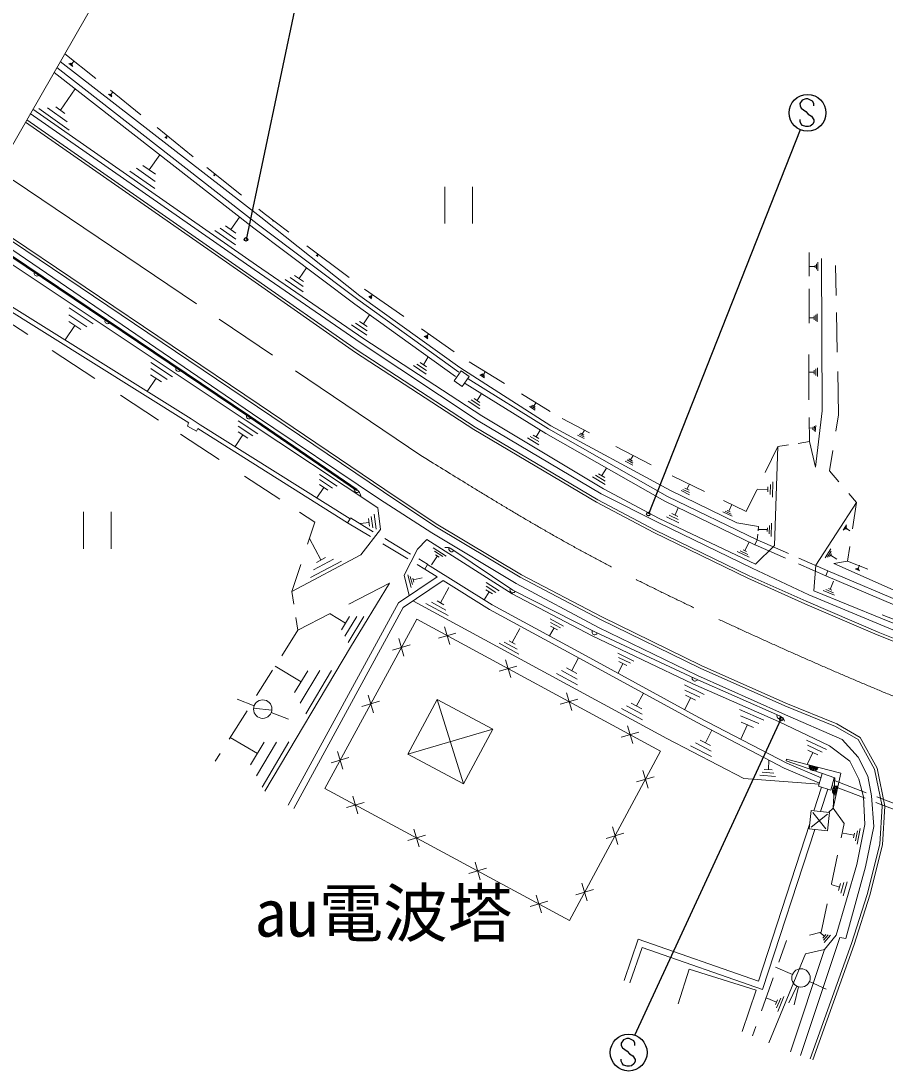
# Model space of a CAD drawing. Units: millimetres, scale not verified. Extents: x 40000 to 680000, y 20000 to 380000.
# Drawn here: x 81044 to 127976, y 255531 to 312536 of the extents above; entities that cross this region are included whole.
import ezdxf
from ezdxf.enums import TextEntityAlignment as Align

# ---------------------------------------------------------------- set-up
doc = ezdxf.new("R2010")
doc.units = ezdxf.units.MM
doc.header["$LTSCALE"] = 1000
doc.linetypes.add('CHAIN', pattern=[18.5, 12, -1.5, 3.5, -1.5])
for name, color, linetype, lineweight in [('M-BGD', 7, 'Continuous', 13), ('M-BGD-RSTR', 30, 'Continuous', 13), ('M-BMK-SRVR', 3, 'Continuous', 13), ('M-STR-HTXT', 7, 'Continuous', 13), ('M-STR-STRC', 7, 'Continuous', 25), ('M-TTL-FRAM', 2, 'Continuous', 50), ('M-TTL-TXT', 7, 'CHAIN', 18)]:
    doc.layers.add(name, color=color, linetype=linetype, lineweight=lineweight)
doc.styles.add('ＭＳ ゴシック', font='')
doc.styles.get('ＭＳ ゴシック').set_extended_font_data('MS Gothic')

msp = doc.modelspace()

# ---------------------------------------------------------------- linework, layer by layer
at = {"layer": 'M-BGD'}
for p, q in [((85112, 309408), (83425, 310760)), ((94065, 301880), (83180, 310334)), ((83860, 310058), (83650, 310228)), ((83850, 310128), (83710, 310238)), ((83840, 310188), (83770, 310238)), ((83920, 310358), (83810, 310218)), ((93691, 301282), (82840, 309741)), ((93873, 301520), (82991, 310004)), ((83990, 308848), (83190, 307698)), ((85980, 308418), (85790, 308568)), ((85970, 308478), (85850, 308568)), ((87557, 307449), (85898, 308778)), ((85960, 308528), (85900, 308568)), ((86030, 308678), (85930, 308548)), ((83550, 307068), (82480, 307828)), ((83430, 307518), (82940, 307868)), ((93714, 299052), (81549, 307509)), ((93844, 299273), (81696, 307748)), ((83660, 306618), (82010, 307778)), ((81292, 307044), (93407, 298605)), ((81367, 307175), (93493, 298728)), ((90405, 305166), (88434, 306746)), ((88960, 306158), (88860, 306238)), ((88970, 306188), (88890, 306248)), ((88970, 306218), (88920, 306258)), ((88990, 306298), (88950, 306238)), ((88580, 305268), (88010, 304458)), ((88330, 303828), (87310, 304538)), ((88350, 304218), (87670, 304688)), ((93019, 303072), (91139, 304579)), ((88310, 303438), (86950, 304388)), ((91570, 304138), (91510, 304178)), ((91580, 304158), (91530, 304188)), ((91580, 304168), (91550, 304198)), ((91590, 304218), (91570, 304188)), ((104061, 301537), (104061, 303537)), ((105561, 303537), (105561, 301537)), ((78486, 302154), (93982, 291719)), ((94247, 302088), (93963, 302316)), ((93622, 291207), (78237, 301705)), ((78411, 302023), (93898, 291594)), ((92910, 301888), (92440, 301218)), ((99456, 297610), (94065, 301880)), ((95597, 301072), (94247, 302088)), ((94740, 301668), (94710, 301688)), ((94740, 301678), (94720, 301698)), ((94740, 301688), (94730, 301698)), ((94750, 301708), (94740, 301698)), ((93281, 290849), (77883, 301104)), ((78069, 301428), (93440, 291076)), ((92690, 300378), (91570, 301158)), ((92710, 300698), (91870, 301288)), ((92720, 301018), (92160, 301408)), ((99170, 297171), (93691, 301282)), ((99348, 297412), (93873, 301520)), ((98874, 298608), (96577, 300335)), ((97190, 299878), (97150, 299828)), ((123851, 298683), (123852, 299973)), ((76863, 299326), (90286, 290930)), ((97160, 299748), (97070, 299818)), ((97170, 299778), (97100, 299828)), ((97170, 299808), (97120, 299838)), ((124190, 299278), (124190, 299138)), ((124260, 299358), (124260, 299058)), ((124330, 299438), (124330, 298978)), ((124525, 299641), (124569, 291376)), ((76738, 299109), (90154, 290718)), ((93493, 298728), (99299, 294669)), ((99523, 295041), (93714, 299052)), ((99663, 295283), (93844, 299273)), ((96390, 298388), (95910, 298718)), ((96550, 299138), (96150, 298558)), ((123870, 299208), (124190, 299208)), ((125324, 297641), (125291, 299263)), ((93407, 298605), (99215, 294544)), ((96370, 297838), (95400, 298498)), ((96380, 298118), (95660, 298608)), ((104875, 293723), (99456, 297610)), ((101841, 296485), (99711, 297979)), ((100090, 297458), (99930, 297578)), ((100100, 297508), (99980, 297598)), ((100100, 297558), (100020, 297618)), ((100130, 297688), (100060, 297588)), ((123848, 296125), (123850, 297999)), ((104648, 293229), (99170, 297171)), ((104823, 293472), (99348, 297412)), ((81425, 295509), (79380, 296845)), ((83650, 296588), (84630, 295938)), ((83660, 296958), (84960, 296088)), ((99980, 296588), (99640, 296088)), ((124120, 296528), (124120, 296308)), ((124210, 296588), (124210, 296258)), ((124290, 296638), (124300, 296198)), ((125386, 294553), (125342, 296711)), ((83440, 295218), (83970, 296008)), ((83640, 296218), (84290, 295788)), ((99830, 295478), (99000, 296038)), ((99840, 295718), (99220, 296138)), ((99850, 295948), (99430, 296228)), ((123850, 296418), (124120, 296418)), ((104573, 294570), (102795, 295817)), ((103140, 295278), (102940, 295418)), ((103140, 295338), (103000, 295448)), ((103140, 295398), (103050, 295468)), ((103180, 295548), (103100, 295438)), ((105876, 290832), (99523, 295041)), ((106069, 291105), (99663, 295283)), ((85063, 293131), (82734, 294653)), ((99215, 294544), (105634, 290352)), ((99299, 294669), (105713, 290480)), ((103170, 294298), (102900, 293878)), ((123844, 291964), (123847, 294433)), ((88090, 293668), (88980, 293078)), ((88100, 293998), (89280, 293218)), ((103060, 293368), (102360, 293828)), ((103070, 293568), (102540, 293908)), ((103070, 293758), (102720, 293988)), ((109832, 290555), (104875, 293723)), ((107307, 292851), (105388, 294027)), ((124130, 293588), (124130, 293358)), ((124220, 293648), (124220, 293298)), ((124310, 293698), (124310, 293238)), ((87900, 292428), (88380, 293138)), ((88080, 293328), (88670, 292938)), ((104948, 293548), (104565, 292993)), ((105391, 293241), (104948, 293548)), ((105008, 292687), (105391, 293241)), ((109701, 290393), (105336, 293116)), ((106220, 293168), (105970, 293328)), ((106230, 293238), (106040, 293358)), ((106230, 293308), (106100, 293388)), ((106260, 293498), (106170, 293348)), ((123850, 293468), (124130, 293478)), ((125455, 291152), (125408, 293503)), ((104565, 292993), (105008, 292687)), ((109547, 290135), (105177, 292862)), ((88517, 290874), (86449, 292226)), ((105960, 291478), (105340, 291888)), ((105970, 291658), (105500, 291968)), ((105970, 291828), (105660, 292038)), ((106060, 292308), (105820, 291938)), ((109781, 291335), (108225, 292288)), ((93898, 291594), (100730, 286971)), ((93982, 291719), (100814, 287095)), ((108970, 291408), (108660, 291598)), ((108970, 291498), (108740, 291638)), ((108970, 291578), (108820, 291678)), ((109010, 291808), (108900, 291628)), ((124569, 291376), (124194, 288316)), ((90286, 290930), (90781, 290617)), ((92850, 290828), (93910, 290128)), ((100431, 286112), (93281, 290849)), ((93440, 291076), (99292, 287086)), ((100517, 286579), (93622, 291207)), ((112564, 286865), (105876, 290832)), ((112678, 287130), (106069, 291105)), ((111932, 290181), (110435, 290964)), ((123877, 289700), (123852, 291013)), ((125312, 290268), (125455, 291152)), ((90086, 290548), (90152, 290714)), ((90575, 290275), (90086, 290548)), ((90648, 290405), (90575, 290275)), ((90648, 290405), (98784, 285299)), ((90781, 290617), (98916, 285511)), ((92840, 290238), (93360, 289888)), ((92850, 290538), (93640, 290008)), ((105634, 290352), (112305, 286417)), ((105713, 290480), (112379, 286548)), ((109240, 290328), (109020, 289958)), ((116159, 286726), (109701, 290393)), ((116316, 287041), (109832, 290555)), ((111620, 290058), (111440, 290158)), ((111650, 290328), (111530, 290108)), ((123860, 290448), (124060, 290428)), ((124070, 290508), (124050, 290338)), ((124150, 290548), (124120, 290288)), ((124220, 290578), (124180, 290238)), ((91808, 288724), (89706, 290097)), ((92680, 289428), (93100, 290068)), ((109180, 289528), (108560, 289898)), ((109180, 289698), (108710, 289978)), ((109170, 289868), (108860, 290048)), ((116019, 286460), (109547, 290135)), ((111630, 289868), (111270, 290058)), ((111630, 289968), (111360, 290108)), ((123264, 289604), (123877, 289700)), ((123877, 289700), (124194, 288316)), ((115271, 288437), (113358, 289436)), ((122148, 289429), (121462, 288018)), ((122148, 289429), (121966, 284062)), ((122148, 289429), (122726, 289519)), ((124961, 288106), (125141, 289217)), ((114270, 288428), (113870, 288648)), ((114270, 288538), (113970, 288708)), ((114260, 288648), (114060, 288758)), ((114290, 288948), (114160, 288708)), ((97260, 287908), (98210, 287278)), ((112770, 287558), (112250, 287878)), ((112760, 287748), (112420, 287958)), ((112840, 288268), (112590, 287858)), ((125471, 287511), (124961, 288106)), ((95098, 286574), (93180, 287827)), ((97250, 287368), (97720, 287058)), ((97260, 287638), (97970, 287168)), ((112770, 287368), (112080, 287788)), ((116454, 287818), (116412, 287840)), ((118166, 286997), (116454, 287818)), ((117350, 287388), (117220, 287118)), ((121760, 287378), (121740, 286828)), ((121890, 287518), (121860, 286678)), ((97110, 286648), (97490, 287218)), ((100730, 286971), (103525, 285114)), ((100814, 287095), (103605, 285241)), ((115691, 285286), (112564, 286865)), ((115713, 285529), (112678, 287130)), ((119930, 285293), (116316, 287041)), ((117360, 286818), (116900, 287038)), ((117350, 286938), (117000, 287108)), ((117330, 287058), (117100, 287168)), ((121007, 287084), (120435, 285908)), ((121030, 287128), (121620, 287108)), ((121620, 287238), (121620, 286978)), ((126428, 286397), (126014, 286879)), ((103368, 284752), (100517, 286579)), ((112305, 286417), (115428, 284760)), ((112379, 286548), (115496, 284893)), ((120909, 284096), (116019, 286460)), ((121040, 284366), (116159, 286726)), ((120435, 285908), (119205, 286498)), ((119660, 286278), (119490, 285928)), ((124216, 282986), (126428, 286397)), ((126206, 284966), (126428, 286397)), ((84446, 283887), (84446, 285887)), ((85946, 285887), (85946, 283887)), ((97014, 285322), (96174, 285871)), ((100070, 285638), (100150, 285028)), ((100220, 285758), (100330, 284948)), ((100431, 286112), (100577, 284926)), ((116770, 285298), (116110, 285608)), ((116750, 285468), (116260, 285708)), ((116730, 285638), (116400, 285798)), ((116750, 286108), (116570, 285718)), ((119670, 285648), (119160, 285888)), ((119620, 285768), (119290, 285928)), ((119560, 285888), (119410, 285958)), ((97014, 285322), (96616, 284126)), ((98916, 285511), (98784, 285299)), ((100024, 284554), (98784, 285299)), ((100181, 284810), (98938, 285556)), ((99460, 285248), (99950, 285318)), ((99920, 285518), (99970, 285108)), ((103525, 285114), (108159, 282342)), ((103605, 285241), (108232, 282472)), ((120758, 282828), (115691, 285286)), ((120935, 283041), (115713, 285529)), ((121109, 285091), (119930, 285293)), ((121087, 284864), (121109, 285091)), ((121590, 285028), (121580, 284818)), ((121700, 285148), (121690, 284688)), ((121810, 285268), (121790, 284558)), ((125700, 284898), (125880, 285178)), ((125780, 284928), (125890, 285108)), ((125850, 284948), (125900, 285028)), ((100577, 284926), (99505, 283562)), ((107946, 281991), (103368, 284752)), ((115428, 284760), (120525, 282284)), ((115496, 284893), (120590, 282418)), ((121040, 284366), (121069, 284670)), ((121090, 284938), (121590, 284928)), ((126070, 284858), (125880, 284988)), ((96720, 284448), (97340, 283278)), ((102065, 283328), (100695, 284151)), ((102211, 283590), (100808, 284433)), ((102574, 283859), (103089, 284388)), ((103089, 284388), (107731, 281437)), ((103440, 283928), (104140, 283478)), ((120580, 284218), (120370, 283778)), ((121040, 284366), (120909, 284096)), ((122572, 283366), (120919, 284091)), ((121966, 284062), (120935, 283041)), ((122735, 283622), (121040, 284366)), ((125934, 283215), (126058, 284011)), ((95765, 281567), (99505, 283562)), ((98020, 283318), (96930, 282738)), ((97590, 283408), (97090, 283138)), ((101854, 282457), (102574, 283859)), ((103129, 283039), (102648, 283328)), ((103350, 283008), (103660, 283498)), ((103500, 283748), (103950, 283458)), ((103560, 283558), (103760, 283428)), ((104439, 283870), (107755, 281644)), ((120600, 283428), (119950, 283728)), ((120530, 283578), (120110, 283778)), ((120460, 283728), (120270, 283818)), ((124875, 282683), (123295, 283377)), ((124720, 283388), (125030, 283878)), ((124850, 283428), (125050, 283748)), ((124970, 283468), (125070, 283608)), ((125360, 283318), (125020, 283538)), ((96252, 283030), (95765, 281567)), ((98450, 283218), (96770, 282328)), ((102975, 282782), (102573, 283023)), ((103133, 283036), (102975, 282782)), ((103643, 282365), (102975, 282782)), ((106646, 280847), (103133, 283036)), ((123830, 281379), (120758, 282828)), ((124755, 282409), (123274, 283058)), ((124116, 281594), (124216, 282986)), ((125934, 283215), (125203, 283090)), ((130459, 280741), (125203, 283090)), ((127040, 282769), (125934, 283215)), ((126600, 282678), (126350, 282788)), ((126580, 282738), (126410, 282808)), ((126550, 282798), (126470, 282828)), ((126590, 282988), (126510, 282818)), ((103643, 282365), (101542, 280943)), ((102135, 281349), (101854, 282457)), ((102230, 281788), (102050, 282468)), ((102310, 281938), (102190, 282378)), ((102380, 282078), (102320, 282288)), ((102830, 282308), (102350, 282188)), ((108159, 282342), (112523, 280046)), ((108232, 282472), (112591, 280180)), ((123625, 280898), (120529, 282282)), ((123686, 281035), (120590, 282418)), ((124875, 282683), (124755, 282409)), ((130216, 280092), (124758, 282407)), ((130329, 280370), (124875, 282683)), ((101067, 282021), (98845, 280878)), ((98950, 278538), (101067, 282021)), ((103968, 282163), (101809, 280701)), ((104290, 281788), (103830, 280948)), ((106495, 280588), (103968, 282163)), ((106300, 281658), (106660, 281428)), ((106310, 282048), (107010, 281598)), ((106310, 281858), (106840, 281518)), ((107755, 281644), (112211, 279367)), ((112416, 279615), (107946, 281991)), ((125240, 281358), (124610, 281618)), ((125170, 281498), (124760, 281668)), ((125090, 281638), (124900, 281718)), ((125180, 282118), (125000, 281678)), ((95765, 281567), (95872, 280871)), ((102365, 281046), (116134, 273576)), ((104010, 280848), (103650, 281048)), ((106210, 281118), (106480, 281548)), ((107731, 281437), (112061, 279155)), ((127612, 279352), (123686, 281035)), ((127755, 279750), (123830, 281379)), ((127843, 280080), (124116, 281594)), ((101542, 280943), (95566, 269962)), ((101809, 280701), (95867, 269783)), ((104240, 280258), (103040, 280918)), ((104130, 280558), (103350, 280988)), ((111802, 277703), (106495, 280588)), ((111945, 277967), (106646, 280847)), ((127555, 279213), (123625, 280898)), ((95981, 280158), (96089, 279458)), ((97845, 280362), (96089, 279458)), ((97545, 270867), (102538, 280061)), ((97830, 280358), (98680, 279848)), ((98890, 280198), (98460, 279488)), ((99280, 280208), (98640, 279138)), ((99670, 280208), (98810, 278788)), ((102538, 280061), (115787, 272895)), ((109780, 280078), (110510, 279688)), ((112523, 280046), (117932, 277403)), ((112591, 280180), (117995, 277539)), ((128470, 280038), (127820, 280298)), ((133248, 277878), (127843, 280080)), ((96089, 279458), (95215, 278077)), ((104337, 278686), (104052, 279645)), ((108140, 279548), (107730, 278788)), ((109760, 279148), (110000, 279588)), ((109800, 279888), (110350, 279588)), ((109810, 279688), (110180, 279488)), ((112211, 279367), (117651, 276847)), ((117798, 277006), (112416, 279615)), ((132995, 277203), (127612, 279352)), ((133058, 277561), (127755, 279750)), ((101564, 279009), (101848, 278050)), ((104673, 279308), (103715, 279023)), ((108090, 278168), (107010, 278758)), ((107990, 278438), (107290, 278818)), ((107890, 278698), (107560, 278878)), ((112061, 279155), (117531, 276543)), ((132940, 277064), (127555, 279213)), ((94292, 270720), (98950, 278538)), ((102185, 278671), (101227, 278387)), ((113470, 278208), (114340, 277788)), ((107649, 276895), (107364, 277853)), ((111330, 277958), (110960, 277268)), ((117731, 274463), (111802, 277703)), ((117872, 274728), (111945, 277967)), ((113490, 277128), (113740, 277658)), ((113500, 277988), (114150, 277668)), ((113520, 277758), (113960, 277548)), ((94715, 277286), (93846, 275911)), ((94850, 277508), (96270, 276668)), ((96620, 277258), (95910, 276078)), ((97270, 277268), (96210, 275508)), ((97910, 277278), (96510, 274928)), ((107986, 277517), (107027, 277231)), ((111280, 276498), (110130, 277118)), ((111260, 276808), (110400, 277278)), ((111240, 277108), (110670, 277428)), ((117932, 277403), (122537, 275365)), ((117995, 277539), (122596, 275503)), ((117080, 276488), (118160, 275968)), ((117531, 276543), (122196, 274502)), ((117651, 276847), (122253, 274808)), ((122417, 274934), (117798, 277006)), ((99900, 275944), (100184, 274985)), ((110961, 275103), (110676, 276062)), ((114850, 276038), (114480, 275358)), ((117110, 276208), (117920, 275818)), ((117140, 275928), (117680, 275668)), ((93712, 275359), (92780, 275723)), ((100521, 275606), (99562, 275322)), ((102065, 272735), (103654, 275699)), ((103654, 275699), (106673, 274082)), ((103654, 275699), (105084, 271118)), ((111298, 275725), (110339, 275440)), ((114780, 274898), (113930, 275358)), ((114760, 275198), (114190, 275508)), ((117100, 275148), (117410, 275798)), ((122537, 275365), (125291, 274237)), ((122596, 275503), (125357, 274372)), ((93324, 275086), (92350, 273546)), ((93681, 275230), (94675, 275124)), ((94642, 274993), (95572, 274624)), ((114800, 274588), (113660, 275208)), ((120070, 275158), (121400, 274578)), ((120120, 274818), (121120, 274388)), ((125641, 273535), (122417, 274934)), ((114273, 273312), (113988, 274270)), ((122507, 271977), (117731, 274463)), ((122635, 272248), (117872, 274728)), ((120150, 273538), (120500, 274338)), ((120170, 274478), (120830, 274188)), ((122196, 274502), (124960, 273187)), ((125291, 274237), (126512, 273532)), ((125357, 274372), (126623, 273641)), ((92410, 273638), (93890, 272768)), ((106673, 274082), (102065, 272735)), ((106673, 274082), (105084, 271118)), ((114610, 273934), (113651, 273648)), ((118570, 274028), (118220, 273348)), ((126623, 273641), (127554, 271975)), ((94250, 273378), (93520, 272148)), ((94930, 273388), (93830, 271548)), ((95600, 273398), (94140, 270948)), ((120315, 271402), (116134, 273576)), ((118550, 272598), (117420, 273188)), ((118530, 272898), (117680, 273348)), ((118500, 273198), (117930, 273498)), ((123720, 273498), (124790, 272988)), ((123760, 273228), (124560, 272838)), ((124960, 273187), (126069, 272352)), ((125641, 273535), (126512, 272565)), ((126512, 273532), (127411, 271922)), ((91857, 272767), (91598, 272357)), ((98857, 272542), (97898, 272258)), ((98235, 272879), (98519, 271920)), ((105084, 271118), (102065, 272735)), ((115787, 272895), (110836, 263710)), ((123750, 272178), (124060, 272818)), ((123790, 272948), (124320, 272688)), ((126512, 272565), (127040, 271542)), ((121670, 272408), (121640, 271898)), ((124419, 271157), (122507, 271977)), ((122632, 272469), (122604, 272375)), ((122604, 272375), (125248, 271449)), ((122632, 272469), (125574, 271693)), ((124501, 271448), (122635, 272248)), ((126069, 272352), (126562, 271372)), ((127411, 271922), (127822, 269903)), ((127554, 271975), (127973, 269913)), ((114483, 271221), (115440, 271508)), ((115105, 270885), (114818, 271843)), ((124403, 271101), (120315, 271402)), ((122030, 271518), (121180, 271588)), ((121940, 271698), (121300, 271748)), ((121850, 271878), (121420, 271908)), ((124370, 270986), (124569, 271687)), ((125211, 271453), (125031, 270784)), ((125574, 271693), (125160, 269803)), ((125248, 271449), (125160, 269803)), ((126562, 271372), (126803, 270423)), ((127040, 271542), (127240, 270467)), ((110836, 263710), (97545, 270867)), ((124116, 269658), (124531, 270937)), ((125031, 270784), (124370, 270986)), ((124471, 269620), (124866, 270835)), ((126900, 270336), (125097, 271030)), ((126947, 270640), (125176, 271322)), ((99063, 270452), (99350, 269494)), ((126803, 270423), (126879, 268913)), ((127240, 270467), (127370, 268812)), ((129828, 269530), (127524, 270417)), ((98728, 269829), (99685, 270116)), ((124907, 269573), (125160, 269803)), ((125761, 268975), (125160, 269803)), ((129754, 269237), (127477, 270114)), ((127822, 269903), (127694, 267838)), ((127973, 269913), (127843, 267815)), ((102385, 268662), (102673, 267705)), ((113455, 267824), (113168, 268782)), ((121109, 260406), (123893, 268972)), ((121331, 259958), (124156, 268648)), ((125594, 268187), (125761, 268975)), ((126480, 268568), (126370, 268028)), ((126879, 268913), (126452, 266736)), ((126630, 268688), (126470, 267848)), ((127370, 268812), (126921, 266610)), ((102050, 268040), (103008, 268327)), ((112832, 268159), (113790, 268446)), ((125710, 268438), (126300, 268328)), ((126320, 268448), (126270, 268198)), ((127694, 267838), (127013, 265122)), ((127843, 267815), (127158, 265080)), ((105708, 266873), (105995, 265915)), ((125063, 265695), (125392, 267243)), ((105373, 266250), (106331, 266538)), ((126452, 266736), (125329, 262899)), ((126921, 266610), (125848, 262718)), ((111804, 264762), (111517, 265720)), ((125050, 265648), (125510, 265518)), ((125560, 265708), (125450, 265328)), ((125740, 265758), (125580, 265188)), ((125920, 265808), (125700, 265048)), ((109031, 265084), (109318, 264126)), ((111182, 265098), (112140, 265384)), ((127013, 265122), (126151, 262447)), ((127158, 265080), (126293, 262399)), ((108695, 264461), (109653, 264748)), ((124503, 263067), (124832, 264613)), ((123873, 262914), (124503, 263067)), ((124440, 263048), (124690, 262848)), ((124770, 262948), (124600, 262748)), ((124890, 262928), (124640, 262628)), ((125010, 262908), (124670, 262508)), ((125329, 262899), (124684, 262124)), ((113801, 260448), (114573, 262684)), ((114124, 260309), (114790, 262238)), ((114573, 262684), (121109, 260406)), ((114790, 262238), (121331, 259958)), ((122203, 261434), (122621, 262610)), ((125517, 262781), (123382, 256378)), ((126151, 262447), (123908, 256186)), ((126293, 262399), (124049, 256134)), ((125848, 262718), (125517, 262781)), ((121657, 257054), (123657, 261897)), ((122841, 256576), (124684, 262124)), ((123657, 261897), (124684, 262124)), ((122953, 260779), (122033, 261172)), ((116742, 259178), (117336, 261067)), ((117336, 261067), (120986, 259919)), ((121269, 258799), (121904, 260590)), ((123193, 260134), (122754, 259235)), ((123286, 260099), (123034, 259131)), ((123870, 260382), (124786, 259979)), ((120986, 259919), (120211, 257679)), ((121520, 259498), (122080, 259268)), ((122130, 259388), (122030, 259148)), ((122310, 259478), (122090, 258958)), ((122480, 259568), (122150, 258768)), ((120784, 257432), (120966, 257945))]:
    msp.add_line(p, q, dxfattribs=at)
at = {"layer": 'M-BGD', "lineweight": 25}
for centre in [(93267, 300682), (115122, 285769), (122339, 274642)]:
    msp.add_circle(centre, 100, dxfattribs=at)
at = {"layer": 'M-BGD'}
for centre in [(94178, 275177), (123413, 260583)]:
    msp.add_circle(centre, 500, dxfattribs=at)
for centre, radius, start, end in [((81912, 298840), 150, 146.0407, 326.0407), ((85755, 296252), 150, 146.0407, 326.0407), ((89598, 293664), 150, 146.0407, 326.0407), ((93440, 291076), 150, 146.0407, 325.7086), ((99292, 287086), 150, 145.7086, 325.7086), ((99010, 286673), 500, 10.7086, 55.7086), ((104161, 283455), 500, 56.1202, 101.1202), ((104439, 283870), 150, 146.1202, 326.1202), ((107755, 281644), 150, 146.1202, 332.942), ((112211, 279367), 150, 152.9419, 335.1353), ((117651, 276847), 150, 155.1353, 336.1128), ((122253, 274808), 150, 156.1128, 336.1128), ((122051, 274351), 500, 21.1128, 66.1128), ((124103, 272081), 250, 165.2156, 345.2156), ((124103, 272081), 200, 165.2156, 345.2156), ((124103, 272081), 150, 165.2156, 345.2156), ((124103, 272081), 100, 165.2156, 345.2156), ((124103, 272081), 50, 165.2156, 345.2156), ((125367, 270748), 250, 77.6349, 257.6349), ((125367, 270748), 200, 77.6349, 257.6349), ((125367, 270748), 150, 77.6349, 257.6349), ((125367, 270748), 100, 77.6349, 257.6349), ((125367, 270748), 50, 77.6349, 257.6349)]:
    msp.add_arc(centre, radius, start, end, dxfattribs=at)
at = {"layer": 'M-BGD-RSTR'}
for p, q in [((123968, 269673), (123862, 268679)), ((124962, 269567), (123968, 269673)), ((124852, 269478), (123972, 268768)), ((124057, 269563), (124767, 268683)), ((124856, 268573), (124962, 269567)), ((123862, 268679), (124856, 268573))]:
    msp.add_line(p, q, dxfattribs=at)
at = {"layer": 'M-BMK-SRVR'}
msp.add_line((80308, 305329), (92979, 327407), dxfattribs=at)
at = {"layer": 'M-STR-STRC'}
for p, q in [((97558, 321025), (93267, 300682)), ((123478, 308240), (123356, 308055)), ((123356, 308055), (123359, 307923)), ((123359, 307923), (123424, 307795)), ((123669, 308308), (123478, 308240)), ((123790, 308306), (123669, 308308)), ((124042, 308190), (123790, 308306)), ((124106, 308059), (124042, 308190)), ((124107, 307930), (124106, 308059)), ((123424, 307795), (123681, 307615)), ((123681, 307615), (123811, 307485)), ((123811, 307485), (123991, 307371)), ((123991, 307371), (124119, 307172)), ((123367, 307075), (123363, 307196)), ((123407, 306973), (123367, 307075)), ((123493, 306863), (123407, 306973)), ((123680, 306804), (123493, 306863)), ((123815, 306805), (123680, 306804)), ((123914, 306835), (123815, 306805)), ((124056, 306929), (123914, 306835)), ((124115, 307061), (124056, 306929)), ((124119, 307172), (124115, 307061)), ((123362, 306632), (115122, 285769)), ((114389, 257473), (122339, 274642)), ((113763, 257225), (113641, 257040)), ((113955, 257293), (113763, 257225)), ((114076, 257291), (113955, 257293)), ((114327, 257175), (114076, 257291)), ((114391, 257044), (114327, 257175)), ((113641, 257040), (113645, 256908)), ((113645, 256908), (113709, 256780)), ((113709, 256780), (113966, 256600)), ((113966, 256600), (114096, 256470)), ((114393, 256915), (114391, 257044)), ((113652, 256060), (113649, 256181)), ((113693, 255958), (113652, 256060)), ((113778, 255848), (113693, 255958)), ((114096, 256470), (114276, 256356)), ((114276, 256356), (114405, 256157)), ((114400, 256046), (114341, 255914)), ((114405, 256157), (114400, 256046)), ((113966, 255789), (113778, 255848)), ((114100, 255790), (113966, 255789)), ((114200, 255820), (114100, 255790)), ((114341, 255914), (114200, 255820))]:
    msp.add_line(p, q, dxfattribs=at)
for centre in [(123767, 307546), (114053, 256531)]:
    msp.add_circle(centre, 1000, dxfattribs=at)
at = {"layer": 'M-TTL-FRAM'}
for p, q in [((78069, 301428), (93440, 291076)), ((93440, 291076), (99292, 287086))]:
    msp.add_line(p, q, dxfattribs=at)
at = {"layer": 'M-TTL-TXT'}
msp.add_line((80625, 303899), (102762, 288952), dxfattribs=at)
msp.add_open_spline([(102762, 288952), (105615, 287184), (108468, 285415), (111411, 283809), (114295, 282235), (117264, 280817), (120254, 279447), (123391, 278010), (126550, 276627), (129750, 275344), (132769, 274135), (135826, 273015), (138915, 271995), (142811, 270708), (146760, 269579), (150752, 268631), (153488, 267982), (156244, 267419), (159011, 266924), (159472, 266842), (159934, 266762), (160396, 266683), (160858, 266605), (161320, 266528), (161783, 266453), (162245, 266379), (162708, 266306), (163171, 266235), (163859, 266131), (164548, 266032), (165237, 265936), (165926, 265840), (166616, 265748), (167306, 265661), (167997, 265574), (168688, 265493), (169379, 265412)], degree=3, knots=[0, 0, 0, 0, 1, 1, 1, 2, 2, 2, 3, 3, 3, 4, 4, 4, 5, 5, 5, 6, 6, 6, 7, 7, 7, 8, 8, 8, 9, 9, 9, 10, 10, 10, 11, 11, 11, 12, 12, 12, 12], dxfattribs=at)

# ---------------------------------------------------------------- texts
at = {"layer": 'M-STR-HTXT', "style": 'ＭＳ ゴシック'}
msp.add_text('au電波塔', height=2566, dxfattribs=at).set_placement((93730, 262060), align=Align.BOTTOM_LEFT)

doc.saveas('drawing.dxf')
